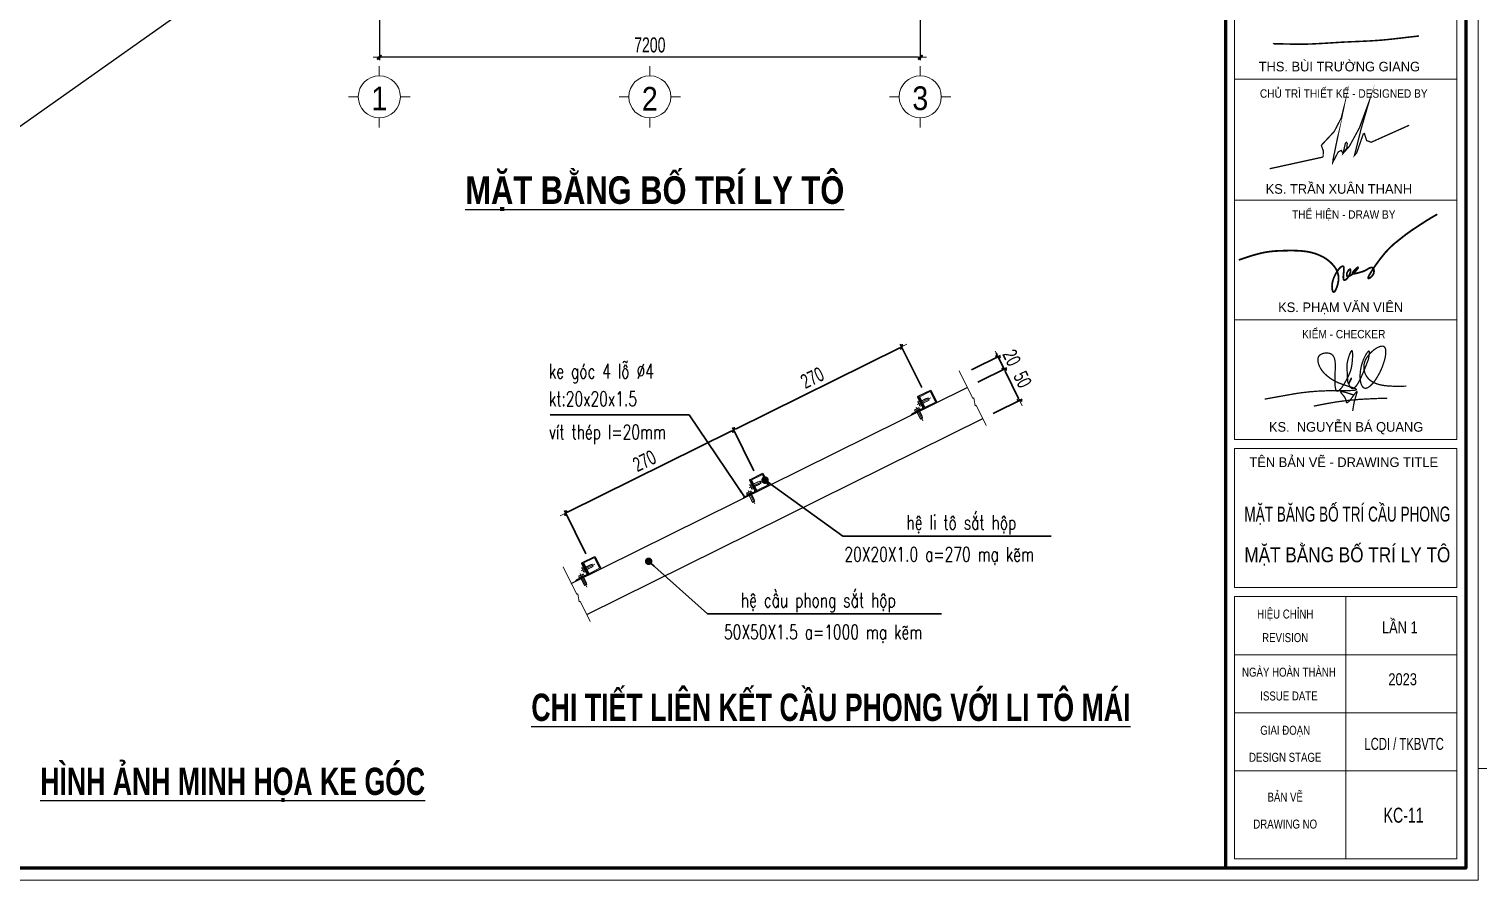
# Model space of a CAD drawing. Header units: millimetres. Extents: x -211129 to 461116, y -574633 to 115.
# Drawn here: x 219230 to 238516, y -555451 to -544122 of the extents above; entities that cross this region are included whole.
import ezdxf
from ezdxf.enums import TextEntityAlignment as Align

# ---------------------------------------------------------------- set-up
doc = ezdxf.new("R2010")
doc.units = ezdxf.units.MM
doc.header["$MEASUREMENT"] = 0
doc.header["$PDMODE"] = 32
doc.linetypes.add('HIDDEN', pattern=[0.375, 0.25, -0.125])
doc.layers.get('Defpoints').update_dxf_attribs({"color": 1})
for name, color, linetype, lineweight in [('Dim', 252, 'Continuous', 13), ('ISO', 153, 'Continuous', 13), ('Khungten_LCDI', 7, 'Continuous', 5), ('LC Dim', 8, 'Continuous', 18), ('LC Hatch', 252, 'Continuous', 9), ('LC ISO', 153, 'Continuous', 13), ('LC MANH DUT', 35, 'HIDDEN', 5), ('LC Net dam 1', 30, 'Continuous', 30), ('LC Net manh', 133, 'Continuous', 5), ('LC Net thay', 63, 'Continuous', 25), ('LC Text1', 3, 'Continuous', 20), ('LC Text2', 7, 'Continuous', 25)]:
    doc.layers.add(name, color=color, linetype=linetype, lineweight=lineweight)
doc.layers.add('KCS_Plotter', color=11, linetype='Continuous', plot=False)
doc.styles.add('HOATBIF', font='hoatbif.shx', dxfattribs={"width": 0.7})
doc.styles.add('Khungten', font='VHAVAN.TTF', dxfattribs={"width": 0.9, "height": 5000})
doc.styles.add('LC 1', font='VHAVANB.TTF')
doc.styles.add('LC 3', font='vnsimli.shx', dxfattribs={"width": 0.75})
doc.styles.add('LC3', font='VHARIALB.TTF', dxfattribs={"width": 0.8})
doc.styles.add('romans.shx', font='romans.shx', dxfattribs={"width": 0.7, "bigfont": 'vns.shx'})
doc.styles.add('Title', font='VHBLACK.TTF', dxfattribs={"width": 0.8})
doc.styles.add('VNAVANTH', font='VHAVANB.TTF', dxfattribs={"width": 0.6})
doc.dimstyles.new('1-100', dxfattribs={"dimscale": 100, "dimtxt": 2.5, "dimasz": 0.35, "dimexe": 0.5, "dimexo": 0, "dimgap": 0.8, "dimtad": 1, "dimdec": 0, "dimzin": 0, "dimdsep": 46, "dimtxsty": 'HOATBIF', "dimblk1": 'DOT', "dimblk2": 'DOT', "dimsah": 1, "dimcen": -1, "dimdle": 1, "dimclrd": 256, "dimclre": 256, "dimclrt": 4, "dimadec": 3, "dimazin": 2, "dimtfac": 0.333333, "dimtdec": 0, "dimtix": 1, "dimtmove": 2, "dimatfit": 3, "dimldrblk": 'DOT', "dimfxl": 1, "dimtvp": 0.833333, "dimtolj": 1, "dimtzin": 0, "dimarcsym": 0})
doc.dimstyles.new('Copy of 1-100 mat bang', dxfattribs={"dimscale": 130, "dimtxt": 2.5, "dimasz": 0.35, "dimexe": 0.5, "dimexo": 0, "dimgap": 0.8, "dimtad": 1, "dimdec": 0, "dimzin": 0, "dimdsep": 46, "dimtxsty": 'HOATBIF', "dimblk1": 'DOT', "dimblk2": 'DOT', "dimsah": 1, "dimcen": -1, "dimdle": 1, "dimclrd": 256, "dimclre": 256, "dimclrt": 4, "dimadec": 3, "dimazin": 2, "dimtfac": 0.333333, "dimtdec": 0, "dimtix": 1, "dimtmove": 2, "dimatfit": 3, "dimldrblk": 'DOT', "dimfxl": 1, "dimtvp": 0.833333, "dimtolj": 1, "dimtzin": 0, "dimarcsym": 0})
doc.dimstyles.new('D100X10', dxfattribs={"dimscale": 100, "dimtxt": 2.5, "dimasz": 1.2, "dimexe": 1, "dimexo": 0, "dimgap": 0.5, "dimtad": 1, "dimdec": 0, "dimlfac": 0.1, "dimzin": 0, "dimdsep": 46, "dimtxsty": 'romans.shx', "dimblk": 'ARCHTICK', "dimcen": 0.09, "dimdle": 1, "dimclrd": 8, "dimclre": 8, "dimclrt": 3, "dimadec": 0, "dimazin": 0, "dimtfac": 1, "dimtdec": 0, "dimtmove": 0, "dimatfit": 3, "dimfxl": 1, "dimtolj": 1, "dimtzin": 0, "dimarcsym": 0})
doc.dimstyles.new('DIM CHUAN', dxfattribs={"dimscale": 60, "dimtxt": 2.5, "dimasz": 0.35, "dimexe": 0.5, "dimexo": 0, "dimgap": 0.8, "dimtad": 1, "dimdec": 0, "dimzin": 0, "dimdsep": 46, "dimtxsty": 'HOATBIF', "dimblk1": 'DOT', "dimblk2": 'DOT', "dimsah": 1, "dimcen": -1, "dimdle": 1, "dimclrd": 256, "dimclre": 256, "dimclrt": 4, "dimadec": 3, "dimazin": 2, "dimtfac": 0.333333, "dimtdec": 0, "dimtix": 1, "dimtmove": 2, "dimatfit": 3, "dimldrblk": 'DOT', "dimfxl": 1, "dimtvp": 0.833333, "dimtolj": 1, "dimtzin": 0, "dimarcsym": 0})

# ---------------------------------------------------------------- blocks, each defined once
blk = doc.blocks.new('NGUYEN BA QUANG')
at = {"layer": 'LC ISO', "const_width": 54}
for points in [[(-3416, -557, -0.001023), (-2231, -345, -0.008385), (-1869, -289, -0.026114), (-905, -212, -0.007166), (-491, -205, 0.001773), (-49, -203, 0.009736), (200, -197, 0.025773), (331, -186, 0.054465), (383, -173, 0.09183), (397, -166, 0.386262), (399, -152, 0.129793), (379, -135, 0.036801), (321, -108, 0.016128), (184, -59, -0.006736), (-183, 62, -0.023924), (-416, 154, -0.046785), (-684, 310, -0.041509), (-918, 503, -0.092678), (-1136, 813, -0.077778), (-1199, 1035, -0.070106), (-1196, 1141, -0.201572), (-1106, 1286, -0.091887), (-982, 1343, -0.118851), (-732, 1351, -0.227561), (-543, 1208, -0.055716), (-508, 1121, -0.035741), (-487, 1019, -0.022757), (-478, 904, -0.018678), (-477, 714, 0.005361), (-493, 294, 0.022501), (-487, 25, 0.024956), (-474, -85, 0.051878), (-451, -169, 0.084004), (-427, -209, 0.302699), (-372, -224, 0.091028), (-331, -204, 0.045769), (-285, -164, 0.031407), (-218, -87, 0.026473), (-114, 66, 0.038878), (124, 530, 0.063388), (207, 831, 0.030377), (243, 1236, 0.019395), (241, 1350, 0.050857), (231, 1429, 0.089259), (221, 1451, 0.446193), (202, 1454, 0.08967), (185, 1438, 0.048315), (156, 1388, 0.024568), (114, 1288, 0.037087), (24, 971, 0.06811), (7, 722, 0.007404), (19, 571, -0.009821), (27, 442, 0.013775), (38, 214, 0.023991), (46, 154, 0.068642), (58, 113, 0.168495), (71, 99, 0.190472), (82, 99, 0.135753), (102, 116, 0.042547), (133, 165, 0.037247), (185, 280, 0.083462), (192, 310, 0.752396), (189, 311, 0.077103), (170, 286, 0.067778), (106, 135, 0.079642), (97, 52, 0.07615), (107, 12, 0.090818), (168, -77, 0.162992), (233, -111, 0.134535), (287, -101, 0.046135), (315, -85, 0.0589), (372, -33, 0.033446), (431, 44, 0.020493), (492, 142, 0.018931), (584, 325, 0.012315), (712, 617, 0.006262), (906, 1114)], [(906, 1114, 0.006821), (929, 1272, 0.011774), (937, 1340, 0.026266), (938, 1394, 0.052103), (935, 1423, 0.076783), (930, 1436, 0.163971), (923, 1442, 0.170042), (914, 1442, 0.080479), (902, 1436, 0.05585), (881, 1417, 0.031056), (847, 1375, 0.025203), (791, 1286, 0.116129), (556, 476, 0.061974), (575, 166, 0.045365), (610, 47, 0.070676), (660, -41, 0.091415), (710, -86, 0.146905), (783, -104, 0.068448), (833, -95, 0.049636), (885, -72, 0.053986), (978, -6, 0.029209), (1056, 69, 0.021304), (1134, 162, 0.025491), (1250, 329, 0.068873), (1561, 1027, 0.01773), (1596, 1171, 0.037697), (1624, 1368, 0.029037), (1623, 1453, 0.04288), (1613, 1525, 0.066726), (1590, 1583, 0.100495), (1556, 1623, 0.111871), (1508, 1644, 0.054631), (1469, 1647, 0.041179), (1426, 1643, 0.04561), (1355, 1623, 0.04967), (1225, 1558, 0.109429), (829, 1164, 0.05047), (753, 1012, 0.368126), (1079, 156, 0.040655), (1223, 90, 0.031441), (1383, 42, 0.023503), (1557, 9, 0.017084), (1742, -10, 0.011936), (1936, -19, 0.009133), (2206, -21, 0.002915), (2480, -16)], [(-1368, -847, -0.004051), (-800, -737, -0.026384), (342, -582, -0.006339), (726, -556, -0.004215), (1111, -537, -0.002629), (1689, -517)], [(274, -380, 0.002584), (99, -322, 0.004829), (-9, -289, 0.009549), (-104, -262, 0.02019), (-180, -245, 0.020391), (-210, -242, 0.037792), (-233, -241, 0.083891), (-249, -244, 0.129866), (-256, -250, 0.170647), (-258, -257, 0.074142), (-257, -264, 0.04333), (-253, -271, 0.038982), (-240, -290, 0.018381), (-209, -327, -0.006145), (-155, -388, -0.017161), (-112, -442, -0.029179), (-72, -502, -0.056277), (-39, -577, -0.025416), (-31, -610, -0.003247), (-24, -652, 0.033316), (-18, -677, 0.055631), (-12, -689, 0.087521), (-5, -698, 0.15828), (8, -703, 0.07777), (18, -702, 0.051495), (30, -698, 0.04838), (50, -685, 0.02792), (72, -667, 0.021215), (104, -635, 0.012757), (138, -596, 0.011354), (192, -528, 0.005945), (265, -430, -0.007904), (360, -301, -0.011483), (384, -270, -0.027823), (404, -249, -0.066961), (415, -240, -0.123545), (420, -238, -0.248584), (424, -240, -0.12084), (426, -246, -0.064597), (426, -260, -0.027008), (421, -289, -0.011306), (411, -326, -0.007085), (384, -419, 0.007773), (340, -569, 0.03162), (266, -923, 0.004795), (248, -1055)]]:
    blk.add_lwpolyline(points, format="xyb", dxfattribs=at)
blk = doc.blocks.new('Mr. Giang')
at = {"layer": 'LC ISO', "const_width": 50}
blk.add_lwpolyline([(138, -164), (149, -174), (155, -177), (164, -181), (175, -184), (186, -185), (197, -185), (206, -185), (221, -185), (232, -185), (244, -185), (255, -185), (267, -185), (278, -185), (290, -185), (301, -185), (313, -185), (324, -185), (335, -185), (346, -186), (358, -186), (369, -186), (380, -186), (391, -186), (402, -186), (413, -187), (424, -187), (435, -187), (446, -187), (457, -187), (468, -187), (479, -188), (490, -188), (501, -188), (512, -188), (523, -189), (534, -189), (544, -189), (555, -189), (566, -190), (577, -190), (588, -190), (598, -190), (609, -191), (620, -191), (630, -191), (641, -191), (652, -192), (662, -192), (673, -192), (684, -192), (694, -193), (705, -193), (715, -193), (726, -193), (736, -194), (747, -194), (758, -194), (768, -194), (779, -194), (789, -195), (800, -195), (810, -195), (821, -195), (831, -195), (842, -196), (852, -196), (863, -196), (874, -196), (884, -196), (895, -196), (905, -196), (916, -197), (926, -197), (937, -197), (947, -197), (958, -197), (968, -197), (979, -197), (990, -197), (998, -197), (1011, -197), (1021, -197), (1032, -197), (1043, -197), (1053, -197), (1064, -197), (1075, -197), (1085, -197), (1096, -197), (1107, -196), (1117, -196), (1128, -196), (1139, -196), (1149, -196), (1160, -196), (1171, -195), (1182, -195), (1192, -195), (1203, -195), (1214, -195), (1224, -194), (1235, -194), (1246, -194), (1257, -194), (1268, -193), (1278, -193), (1289, -193), (1300, -192), (1311, -192), (1322, -192), (1332, -191), (1343, -191), (1354, -191), (1365, -190), (1376, -190), (1386, -189), (1397, -189), (1408, -189), (1419, -188), (1430, -188), (1441, -187), (1452, -187), (1462, -186), (1473, -186), (1484, -185), (1495, -185), (1506, -184), (1517, -184), (1528, -183), (1539, -183), (1549, -182), (1560, -182), (1571, -181), (1582, -181), (1593, -180), (1604, -180), (1615, -179), (1626, -179), (1637, -178), (1648, -177), (1658, -177), (1669, -176), (1680, -176), (1691, -175), (1702, -174), (1713, -174), (1724, -173), (1735, -173), (1746, -172), (1757, -171), (1768, -171), (1778, -170), (1789, -169), (1800, -169), (1811, -168), (1822, -168), (1833, -167), (1844, -166), (1855, -166), (1866, -165), (1877, -164), (1888, -164), (1898, -163), (1909, -162), (1920, -162), (1931, -161), (1942, -160), (1953, -160), (1964, -159), (1975, -158), (1986, -158), (1996, -157), (2007, -156), (2018, -155), (2029, -155), (2040, -154), (2051, -153), (2062, -153), (2069, -152), (2083, -151), (2094, -151), (2105, -150), (2116, -149), (2127, -149), (2138, -148), (2149, -147), (2159, -147), (2170, -146), (2181, -145), (2192, -145), (2203, -144), (2214, -143), (2224, -143), (2235, -142), (2246, -141), (2257, -141), (2268, -140), (2278, -139), (2289, -139), (2300, -138), (2311, -137), (2322, -137), (2333, -136), (2343, -135), (2354, -135), (2365, -134), (2376, -134), (2387, -133), (2397, -132), (2408, -132), (2419, -131), (2430, -130), (2441, -130), (2451, -129), (2462, -129), (2473, -128), (2487, -127), (2495, -127), (2505, -126), (2516, -126), (2527, -125), (2538, -125), (2549, -124), (2560, -124), (2570, -123), (2581, -123), (2592, -122), (2603, -122), (2614, -121), (2624, -121), (2635, -120), (2646, -120), (2657, -119), (2668, -119), (2679, -118), (2689, -118), (2700, -117), (2711, -117), (2722, -116), (2733, -116), (2744, -115), (2754, -115), (2765, -114), (2776, -114), (2787, -113), (2798, -113), (2809, -112), (2819, -112), (2830, -111), (2841, -111), (2852, -111), (2863, -110), (2874, -110), (2884, -109), (2895, -109), (2906, -108), (2917, -108), (2928, -107), (2939, -107), (2949, -106), (2960, -106), (2971, -106), (2982, -105), (2993, -105), (3004, -104), (3014, -104), (3025, -103), (3036, -103), (3047, -102), (3058, -102), (3069, -101), (3079, -101), (3090, -100), (3101, -100), (3112, -99), (3123, -99), (3134, -98), (3144, -98), (3155, -97), (3166, -97), (3177, -96), (3188, -96), (3199, -95), (3209, -95), (3220, -94), (3231, -94), (3242, -93), (3253, -93), (3264, -92), (3274, -92), (3285, -91), (3296, -91), (3307, -90), (3318, -89), (3329, -89), (3339, -88), (3350, -88), (3361, -87), (3372, -86), (3383, -86), (3394, -85), (3404, -85), (3415, -84), (3426, -83), (3437, -83), (3448, -82), (3458, -81), (3469, -81), (3480, -80), (3491, -79), (3502, -79), (3513, -78), (3523, -77), (3534, -76), (3545, -76), (3556, -75), (3567, -74), (3577, -73), (3588, -73), (3599, -72), (3610, -71), (3621, -70), (3632, -69), (3642, -69), (3651, -68), (3664, -67), (3675, -66), (3686, -65), (3696, -64), (3707, -63), (3718, -62), (3729, -62), (3740, -61), (3750, -60), (3761, -59), (3772, -58), (3783, -57), (3794, -56), (3804, -55), (3815, -54), (3826, -53), (3837, -52), (3848, -51), (3858, -50), (3869, -49), (3880, -48), (3891, -47), (3902, -46), (3912, -45), (3923, -44), (3934, -43), (3945, -41), (3955, -40), (3966, -39), (3977, -38), (3988, -37), (3999, -36), (4009, -35), (4020, -34), (4031, -33), (4042, -31), (4053, -30), (4063, -29), (4074, -28), (4085, -27), (4096, -26), (4106, -24), (4117, -23), (4128, -22), (4139, -21), (4150, -20), (4160, -19), (4171, -17), (4182, -16), (4193, -15), (4203, -14), (4214, -12), (4225, -11), (4236, -10), (4247, -9), (4257, -8), (4268, -6), (4279, -5), (4290, -4), (4300, -3), (4311, -1), (4322, 0), (4333, 1), (4343, 2), (4354, 4), (4365, 5), (4376, 6), (4387, 7), (4397, 9), (4408, 10), (4419, 11), (4430, 12), (4440, 14), (4451, 15), (4462, 16), (4473, 17), (4483, 19), (4494, 20), (4505, 21), (4516, 22), (4527, 24), (4537, 25), (4548, 26), (4559, 27), (4570, 29), (4580, 30), (4591, 31), (4602, 32), (4613, 34), (4623, 35), (4634, 36), (4645, 37), (4656, 39), (4667, 40), (4677, 41), (4688, 42), (4699, 44), (4710, 45), (4720, 46), (4731, 47), (4742, 49), (4753, 50), (4764, 51), (4774, 52), (4785, 53), (4796, 55), (4807, 56), (4817, 57), (4828, 58), (4839, 60), (4850, 61), (4860, 62), (4871, 63), (4882, 65), (4893, 66), (4904, 67), (4914, 68), (4925, 69), (4936, 71), (4947, 72), (4957, 73), (4968, 74), (4979, 76), (4990, 77)], dxfattribs=at)
blk = doc.blocks.new('lcdi fix')
at = {"layer": 'Defpoints', "lineweight": 0}
blk.add_lwpolyline([(-1200, -14850), (-1200, 14850), (40800, 14850), (40800, -14850)], close=True, dxfattribs=at)
at = {"layer": 'Khungten_LCDI', "color": 5, "lineweight": 60}
blk.add_line((36600, 14650), (36600, -14650), dxfattribs=at)
at = {"layer": 'Khungten_LCDI', "color": 5, "lineweight": 25}
blk.add_line((40600, -14650), (40600, 14650), dxfattribs=at)
at = {"layer": 'Khungten_LCDI', "color": 9, "lineweight": 15}
for p, q in [((38600, -10133), (38600, -14500)), ((40450, -11100), (36750, -11100)), ((40450, -12067), (36750, -12067)), ((40450, -13033), (36750, -13033))]:
    blk.add_line(p, q, dxfattribs=at)
at = {"layer": 'Khungten_LCDI', "color": 5, "lineweight": 60}
blk.add_lwpolyline([(0, -14650), (0, 14650), (40600, 14650), (40600, -14650)], close=True, dxfattribs=at)
at = {"layer": 'Khungten_LCDI', "color": 9, "lineweight": 15}
for points in [[(36750, -1522), (40450, -1522), (40450, 446), (36750, 446)], [(36750, -1522), (40450, -1522), (40450, -3535), (36750, -3535)], [(36750, -5526), (40450, -5526), (40450, -3535), (36750, -3535)], [(36750, -7517), (40450, -7517), (40450, -5526), (36750, -5526)], [(36750, -9983), (40450, -9983), (40450, -7667), (36750, -7667)], [(36750, -14500), (40450, -14500), (40450, -10133), (36750, -10133)]]:
    blk.add_lwpolyline(points, close=True, dxfattribs=at)
at = {"layer": 'LC ISO', "const_width": 21.6}
for points in [[(38223, -2819), (38225, -2715), (38194, -2623), (38407, -2395), (38524, -2170), (38559, -2033), (38386, -2871), (38384, -2907), (38424, -2831), (38475, -2733), (38525, -2708), (38553, -2761), (38616, -2673), (38625, -2590), (38611, -2575), (38594, -2590), (38553, -2761), (38659, -2641), (38828, -2331), (38987, -1897), (38850, -2368), (38749, -2773), (38744, -2793), (38781, -2750), (38891, -2436), (38910, -2429), (38947, -2545), (39023, -2573), (39655, -2290)], [(37333, -3014), (38223, -2819)]]:
    blk.add_lwpolyline(points, dxfattribs=at)
at = {"layer": 'LC ISO', "const_width": 29.4}
blk.add_lwpolyline([(36820, -4532, -0.005589), (36989, -4475, -0.022453), (37203, -4416, -0.038343), (37420, -4384, -0.012299), (37598, -4377, -0.014061), (37778, -4377, -0.032435), (37955, -4393, -0.065887), (38169, -4456, -0.127402), (38414, -4647, -0.217203), (38474, -4901, -0.056046), (38441, -5010, -0.054981), (38419, -5051, -0.074917), (38408, -5062, -0.192631), (38398, -5066, -0.190426), (38389, -5060, -0.079856), (38381, -5046, -0.067464), (38372, -5000, -0.089823), (38386, -4872, -0.10427), (38491, -4676, -0.05658), (38522, -4647, -0.102761), (38543, -4637, -0.411767), (38565, -4649, -0.072182), (38568, -4664, -0.042063), (38568, -4712, 0.006515), (38560, -4797, 0.050846), (38561, -4843, 0.084642), (38565, -4859, 0.316888), (38580, -4867, 0.10557), (38595, -4862, 0.079173), (38621, -4840, 0.148897), (38679, -4718, 0.074472), (38679, -4697, 0.295229), (38672, -4687, 0.15701), (38666, -4688, 0.097298), (38650, -4700, 0.165018), (38616, -4769, 0.085117), (38617, -4789, 0.384735), (38637, -4804, 0.083003), (38655, -4801, 0.044183), (38675, -4792, 0.048448), (38722, -4759, 0.055197), (38788, -4688, 0.06223), (38806, -4659, 0.356145), (38806, -4653, 0.296448), (38800, -4654, 0.057996), (38762, -4684, 0.048541), (38723, -4728, 0.086608), (38714, -4746, 0.314867), (38717, -4757, 0.149234), (38731, -4761, 0.047589), (38753, -4759, 0.030742), (38810, -4746, 0.010919), (38888, -4722, 0.058476), (38947, -4694, -0.021304), (38991, -4669, -0.046344), (39013, -4660, -0.096698), (39032, -4658, -0.153723), (39049, -4665, -0.103714), (39061, -4682, -0.235546), (39057, -4769, -0.124446), (39000, -4831, -0.115248), (38981, -4839, -0.439421), (38974, -4834, -0.101123), (38974, -4824, -0.053735), (38987, -4792, -0.025453), (39029, -4720, -0.033469), (39248, -4420, -0.059013), (39491, -4194, -0.0344), (39818, -3959, -0.023249), (40123, -3771)], format="xyb", dxfattribs=at)
at = {"layer": 'ISO', "xscale": 0.5, "yscale": 0.5, "zscale": 0.5}
blk.add_blockref('Mr. Giang', (37324, -843), dxfattribs=at)
at = {"layer": 'LC Net dam 1', "xscale": 0.4, "yscale": 0.4, "zscale": 0.4}
blk.add_blockref('NGUYEN BA QUANG', (38616, -6625), dxfattribs=at)
at = {"color": 7}
for s, style, p in [('ths. bïi tr\xadêng giang', 'VNAVANTH', (38493, -1394)), ('ks. TRÇN XU¢N THANH ', 'VNAVANTH', (38515, -3430)), ('ks. PH¹M V¡N VI£N', 'VNAVANTH', (38515, -5399)), ('ks.  NGUYÔN B¸ QUANG', 'VNAVANTH', (38605, -7390)), ('tªn b¶n vÏ - drawing title', 'Khungten', (38566, -7977))]:
    blk.add_text(s, height=160, dxfattribs=dict(at, style=style)).set_placement(p, align=Align.CENTER)
for s, height, style, width, p in [('chñ tr× thiÕt kÕ - designed by', 140, 'Khungten', 0.9, (38566, -1832)), ('thÓ hiÖn - draw by', 140, 'Khungten', 0.9, (38566, -3845)), ('kiÓm - checker', 140, 'Khungten', 0.9, (38566, -5836)), ('hiÖu chØnh', 150, 'Khungten', 0.8, (37592, -10499)), ('revision', 150, 'Khungten', 0.8, (37592, -10891)), ('ngµy hoµn thµnh', 150, 'Khungten', 0.8, (37654, -11466)), ('issue date', 150, 'Khungten', 0.8, (37654, -11862)), ('giai ®o¹n', 150, 'Khungten', 0.8, (37592, -12433)), ('lcdi / TKBVTC', 200, 'Title', 0.7, (39571, -12684)), ('design stage', 150, 'Khungten', 0.8, (37592, -12883)), ('b¶n vÏ', 150, 'Khungten', 0.8, (37592, -13544)), ('drawing nO', 150, 'Khungten', 0.8, (37592, -13994))]:
    blk.add_text(s, height=height, dxfattribs=dict(at, style=style, width=width)).set_placement(p, align=Align.CENTER)
at = {"color": 7, "style": 'Khungten', "width": 0.8}
for tag, p in [('REVISION', (39499, -10746)), ('NGAYHT', (39546, -11609))]:
    blk.add_attdef(tag, text='', height=200, dxfattribs=at).set_placement(p, align=Align.CENTER)
at = {"layer": 'LC Text1', "color": 3, "style": 'LC 1', "width": 1.834006}
for tag, p, p2 in [('TENBANVE1', (36913, -8886), (40339, -8886)), ('TENBANVE2', (36913, -9562), (40339, -9562))]:
    blk.add_attdef(tag, text='', height=250, dxfattribs=at).set_placement(p, p2, align=Align.FIT)
at = {"layer": 'LC Text1', "style": 'Title', "width": 0.7}
blk.add_attdef('SOBANVE', text='', height=250, dxfattribs=at).set_placement((39562, -13896), align=Align.CENTER)
blk = doc.blocks.new('TIEUDE1')
at = {"layer": 'LC Text2', "color": 7, "style": 'LC 1'}
blk.add_attdef('TIªU§Ò', text='', height=5, dxfattribs=at).set_placement((0, 0), align=Align.BOTTOM_CENTER)
blk.add_attdef('TL', text='', height=3, dxfattribs=at).set_placement((0, -2), align=Align.TOP_CENTER)
blk = doc.blocks.new('DOT')
at = {"layer": 'LC Dim'}
blk.add_line((-3, 0), (3, 0), dxfattribs=at)
at = {"layer": 'LC Dim', "color": 4}
blk.add_line((-1, -1), (1, 1), dxfattribs=at)
blk.add_lwpolyline([(0.5, 1), (-1, -0.5), (-0.5, -1), (1, 0.5)], close=True, dxfattribs=at)
blk = doc.blocks.new('*D966')
at = {"layer": 'Defpoints', "color": 0, "ltscale": 2, "transparency": 16777216}
for p in [(223893, -542885), (231093, -542885), (223893, -544499)]:
    blk.add_point(p, dxfattribs=at)
at = {"layer": 'LC Dim', "lineweight": -2, "ltscale": 2, "transparency": 16777216}
for p, q in [((223893, -542885), (223893, -544539)), ((231093, -542885), (231093, -544539)), ((231065, -544499), (223921, -544499))]:
    blk.add_line(p, q, dxfattribs=at)
at = {"layer": 'LC Dim', "lineweight": -2, "ltscale": 2, "transparency": 16777216, "xscale": 28, "yscale": 28, "zscale": 28, "rotation": 180}
blk.add_blockref('DOT', (223893, -544499), dxfattribs=at)
at = {"layer": 'LC Dim', "lineweight": -2, "ltscale": 2, "transparency": 16777216, "xscale": 28, "yscale": 28, "zscale": 28}
blk.add_blockref('DOT', (231093, -544499), dxfattribs=at)
at = {"layer": 'LC Dim', "color": 4, "ltscale": 2, "transparency": 16777216, "insert": (227493, -544335), "char_height": 200, "attachment_point": 5, "style": 'HOATBIF'}
blk.add_mtext('\\A1;7200', dxfattribs=at)
blk = doc.blocks.new('_Dot')
at = {"color": 0, "linetype": 'ByBlock', "lineweight": -2}
blk.add_line((-0.5, 0), (-1, 0), dxfattribs=at)
at = {"color": 0, "linetype": 'ByBlock', "const_width": 0.5}
blk.add_lwpolyline([(-0.25, 0, 1), (0.25, 0, 1)], format="xyb", close=True, dxfattribs=at)
blk = doc.blocks.new('TTRUC')
at = {"layer": 'LC ISO'}
for p, q in [((0, 6.95), (0, 10.13)), ((-6.95, 0), (-10.13, 0)), ((6.95, 0), (10.13, 0)), ((0, -6.95), (0, -10.13))]:
    blk.add_line(p, q, dxfattribs=at)
at = {"layer": 'LC Net manh'}
blk.add_circle((0, 0), 6.95, dxfattribs=at)
blk = doc.blocks.new('*D676')
at = {"layer": 'Defpoints', "color": 0, "transparency": 16777216}
for p in [(278554, -467017), (278903, -467720), (276001, -469158)]:
    blk.add_point(p, dxfattribs=at)
at = {"layer": 'Dim', "lineweight": -2, "transparency": 16777216}
for p, q in [((275683, -468438), (278523, -467032)), ((278903, -467720), (278532, -466972)), ((276001, -469158), (275630, -468409))]:
    blk.add_line(p, q, dxfattribs=at)
at = {"layer": 'Dim', "lineweight": -2, "transparency": 16777216, "xscale": 35, "yscale": 35, "zscale": 35}
for p, rotation in [((278554, -467017), 26.34496604125285), ((275652, -468454), 206.3449660412528)]:
    blk.add_blockref('DOT', p, dxfattribs=dict(at, rotation=rotation))
at = {"layer": 'Dim', "color": 4, "transparency": 16777216, "insert": (277012, -467552), "char_height": 250, "attachment_point": 5, "rotation": 26.345, "style": 'HOATBIF'}
blk.add_mtext('\\A1;270', dxfattribs=at)
blk = doc.blocks.new('*D677')
at = {"layer": 'Defpoints', "color": 0, "transparency": 16777216}
for p in [(279765, -467414), (279872, -467629), (280329, -467403)]:
    blk.add_point(p, dxfattribs=at)
at = {"layer": 'Dim', "lineweight": -2, "transparency": 16777216}
for p, q in [((280207, -467157), (280191, -467125)), ((279765, -467414), (280267, -467166)), ((279872, -467629), (280373, -467381)), ((280222, -467188), (280329, -467403)), ((280344, -467435), (280360, -467466))]:
    blk.add_line(p, q, dxfattribs=at)
at = {"layer": 'Dim', "lineweight": -2, "transparency": 16777216, "xscale": 35, "yscale": 35, "zscale": 35}
for p, rotation in [((280222, -467188), 296.3449660375244), ((280329, -467403), 116.3449660375244)]:
    blk.add_blockref('DOT', p, dxfattribs=dict(at, rotation=rotation))
at = {"layer": 'Dim', "color": 4, "transparency": 16777216, "insert": (280459, -467205), "char_height": 250, "attachment_point": 5, "rotation": 296.345, "style": 'HOATBIF'}
blk.add_mtext('\\A1;20', dxfattribs=at)
blk = doc.blocks.new('*D678')
at = {"layer": 'Defpoints', "color": 0, "ltscale": 2, "transparency": 16777216}
for p in [(279872, -467629), (280595, -467941), (280138, -468167)]:
    blk.add_point(p, dxfattribs=at)
at = {"layer": 'Dim', "lineweight": -2, "ltscale": 2, "transparency": 16777216}
for p, q in [((279872, -467629), (280373, -467381)), ((280344, -467435), (280579, -467909)), ((280138, -468167), (280640, -467919))]:
    blk.add_line(p, q, dxfattribs=at)
at = {"layer": 'Dim', "lineweight": -2, "ltscale": 2, "transparency": 16777216, "xscale": 35, "yscale": 35, "zscale": 35}
for p, rotation in [((280329, -467403), 116.3449660367788), ((280595, -467941), 296.3449660367788)]:
    blk.add_blockref('DOT', p, dxfattribs=dict(at, rotation=rotation))
at = {"layer": 'Dim', "color": 4, "ltscale": 2, "transparency": 16777216, "insert": (280646, -467581), "char_height": 250, "attachment_point": 5, "rotation": 296.345, "style": 'HOATBIF'}
blk.add_mtext('\\A1;50', dxfattribs=at)
blk = doc.blocks.new('*D679')
at = {"layer": 'Defpoints', "color": 0, "transparency": 16777216}
for p in [(275652, -468454), (276001, -469158), (273098, -470595)]:
    blk.add_point(p, dxfattribs=at)
at = {"layer": 'Dim', "lineweight": -2, "transparency": 16777216}
for p, q in [((272781, -469876), (275621, -468470)), ((276001, -469158), (275630, -468409)), ((273098, -470595), (272728, -469846))]:
    blk.add_line(p, q, dxfattribs=at)
at = {"layer": 'Dim', "lineweight": -2, "transparency": 16777216, "xscale": 35, "yscale": 35, "zscale": 35}
for p, rotation in [((275652, -468454), 26.34496604125285), ((272750, -469891), 206.3449660412528)]:
    blk.add_blockref('DOT', p, dxfattribs=dict(at, rotation=rotation))
at = {"layer": 'Dim', "color": 4, "transparency": 16777216, "insert": (274110, -468989), "char_height": 250, "attachment_point": 5, "rotation": 26.345, "style": 'HOATBIF'}
blk.add_mtext('\\A1;270', dxfattribs=at)
blk = doc.blocks.new('_ArchTick')
at = {"color": 0, "linetype": 'ByBlock', "const_width": 0.15}
blk.add_lwpolyline([(-0.5, -0.5), (0.5, 0.5)], dxfattribs=at)
blk = doc.blocks.new('VIT M5')
at = {"layer": 'LC Hatch'}
for p, q in [((-2.8, 0.6), (-3.3, 0.6)), ((-3.3, 0.6), (-3.3, 0)), ((-3.3, 0), (-1.6, 0)), ((-2.8, 0.6), (-2.8, 2.2)), ((2.8, 0.6), (-2.8, 0.6)), ((2.1, 2.4), (-2.1, 2.4)), ((-1.6, 0), (1.6, 0)), ((-1.6, 0), (-1.6, -7)), ((-1.4, 0.6), (-1.4, 2.2)), ((-1.2, 0), (-1.2, -9.1)), ((0, 4.3), (0, -12)), ((1.4, 0.6), (1.4, 2.2)), ((1.6, 0), (1.6, -7)), ((1.6, 0), (3.3, 0)), ((2.8, 0.6), (2.8, 2.2)), ((2.8, 0.6), (3.3, 0.6)), ((3.3, 0.6), (3.3, 0)), ((-1.6, -7), (-1.1, -9.5)), ((-1.2, -9.1), (1.2, -9.1)), ((-1.1, -9.5), (1.1, -9.5)), ((1.6, -7), (1.1, -9.5)), ((1.2, 0), (1.2, -9.1))]:
    blk.add_line(p, q, dxfattribs=at)
at = {"layer": 'LC Hatch', "extrusion": (0, 0, -1)}
for centre, radius, start, end in [((2.1, 1.3), 1.12, 52.1211, 90), ((2.1, 1.3), 1.12, 90, 127.8789), ((0, -1.7), 4.14, 70.5288, 109.4712), ((-2.1, 1.3), 1.12, 52.1211, 90), ((-2.1, 1.3), 1.12, 90, 127.8789)]:
    blk.add_arc(centre, radius, start, end, dxfattribs=at)
blk = doc.blocks.new('vzx')
at = {"layer": 'LC MANH DUT', "ltscale": 800}
for points in [[(6970.4, 5514.3), (6787.6, 5423.8), (6697.1, 5606.6), (6879.9, 5697.1)], [(4067, 4076.5), (3884.1, 3986), (3793.6, 4168.8), (3976.4, 4259.3)], [(1164.7, 2639.3), (981.9, 2548.8), (891.4, 2731.6), (1074.2, 2822.1)]]:
    blk.add_lwpolyline(points, close=True, dxfattribs=at)
at = {"layer": 'LC Net manh', "ltscale": 2}
for points in [[(7379.3, 6051), (7613.9, 5577.3), (7632.5, 5586.4), (7653.4, 5449), (7672.7, 5458.5), (7846.8, 5107)], [(535.8, 2662), (770.4, 2188.3), (789, 2197.5), (809.9, 2060), (829.2, 2069.6), (1003.3, 1718)]]:
    blk.add_lwpolyline(points, dxfattribs=at)
at = {"layer": 'LC Net thay'}
for p, q in [((674.3, 2376.3), (7520.2, 5766.5)), ((940.6, 1838.7), (7786.5, 5228.8))]:
    blk.add_line(p, q, dxfattribs=at)
at = {"layer": 'LC Net thay', "ltscale": 2}
for points in [[(6673, 5614.7), (6779.5, 5399.7), (6564.4, 5293.2), (6563.2, 5295.7, -0.4142136), (6569.8, 5314.5), (6744.3, 5401.5, 0.4142136), (6750.9, 5420.3), (6663.8, 5594.8, -0.4142136), (6670.4, 5613.5)], [(3769.5, 4176.9), (3876, 3961.8), (3660.9, 3855.3), (3659.7, 3857.9, -0.4142136), (3666.3, 3876.6), (3840.8, 3963.7, 0.4142136), (3847.4, 3982.5), (3760.4, 4156.9, -0.4142136), (3767, 4175.7)], [(867.3, 2739.7), (973.8, 2524.6), (758.7, 2418.1), (757.5, 2420.7, -0.4142136), (764.1, 2439.4), (938.6, 2526.5, 0.4142136), (945.2, 2545.3), (858.1, 2719.7, -0.4142136), (864.7, 2738.5)]]:
    blk.add_lwpolyline(points, format="xyb", close=True, dxfattribs=at)
at = {"layer": 'LC Net thay'}
for points in [[(6994.6, 5506.2), (6779.5, 5399.7), (6673, 5614.7), (6888.1, 5721.2)], [(4091.1, 4068.3), (3876, 3961.8), (3769.5, 4176.9), (3984.6, 4283.4)], [(1188.9, 2631.1), (973.8, 2524.6), (867.3, 2739.7), (1082.4, 2846.2)]]:
    blk.add_lwpolyline(points, close=True, dxfattribs=at)
at = {"xscale": -16, "yscale": 16, "zscale": 16}
for p, rotation in [((6714.3, 5501.2), 116.202581892405), ((6664.3, 5361.8), 26.20258189240501), ((3760.8, 3924), 26.20258189240501), ((3810.8, 4063.4), 116.202581892405), ((908.6, 2626.2), 116.202581892405), ((858.6, 2486.8), 26.20258189240501)]:
    blk.add_blockref('VIT M5', p, dxfattribs=dict(at, rotation=rotation))
at = {"layer": 'LC Text2'}
ref = blk.add_blockref('TIEUDE1', (5162.3, -141.6), dxfattribs=dict(at, xscale=95.99999751017147, yscale=95.99999751017147, zscale=95.99999751017147))
ref.add_attrib('TIªU§Ò', '%%uchi tiÕt liªn kÕt cÇu phong víi li t« m¸i', dxfattribs={"color": 7, "height": 472.744, "style": 'LC3', "width": 0.7}).set_placement((5162.3, -141.6), align=Align.BOTTOM_CENTER)
at = {"layer": 'LC Text1', "color": 3, "style": 'LC 3', "width": 0.7}
for s, p in [('ke gãc 4 lç %%C4', (287.2, 5922.8)), ('kt:20x20x1.5', (287.2, 5444.8)), ('vÝt thÐp l=20mm', (287.2, 4871.3)), ('hÖ li t« s¾t hép', (6468.4, 3307.5)), ('20X20X1.0 a=270 m¹ kÏm', (5396, 2756.7)), ('hÖ cÇu phong s¾t hép', (3605.3, 1964.5)), ('50X50X1.5 a=1000 m¹ kÏm', (3314.3, 1411.5))]:
    blk.add_text(s, height=250, dxfattribs=at).set_placement(p)
at = {"layer": 'Dim'}
for base, p1, p2, picture, middle in [((6382.7, 6468.2), (3828.9, 4327.3), (6731.1, 5764.5), '*D676', (4840.6, 5933.3)), ((3480.4, 5031), (926.7, 2890.1), (3828.9, 4327.3), '*D679', (1938.4, 4496.1))]:
    dim = blk.add_linear_dim(base=base, p1=p1, p2=p2, angle=206.34497, dimstyle='1-100', override={"dimlfac": 0.083333}, dxfattribs=at)
    dim.commit()
    dim.dimension.update_dxf_attribs({"geometry": picture, "text_midpoint": middle, "insert": (-272171.6, 473485)})
dim = blk.add_aligned_dim(p1=(7593.8, 6070.7), p2=(7700.3, 5855.6), distance=509.7, dimstyle='1-100', override={"dimlfac": 0.083333}, dxfattribs=at)
dim.commit()
dim.dimension.update_dxf_attribs({"geometry": '*D677', "text_midpoint": (8287.5, 6280.4), "insert": (-272171.6, 473485)})
at = {"layer": 'Dim', "ltscale": 2}
dim = blk.add_linear_dim(base=(8423.3, 5544.2), p1=(7700.3, 5855.6), p2=(7966.5, 5318), angle=116.34497, dimstyle='1-100', override={"dimlfac": 0.083333}, dxfattribs=at)
dim.commit()
dim.dimension.update_dxf_attribs({"geometry": '*D678', "text_midpoint": (8473.9, 5904), "insert": (-272171.6, 473485)})
for points in [[(4023.6, 4164), (5369, 3197.4), (8967, 3197.4)], [(2011.6, 2760.2), (3026.5, 1852.2), (7076.4, 1852.2)]]:
    blk.add_leader(points, dimstyle='Copy of 1-100 mat bang', override={"dimasz": 1, "dimtad": 0, "dimfxl": 2, "dimarcsym": 1}, dxfattribs=at)
at = {"layer": 'LC Dim'}
blk.add_leader([(3666.3, 3876.6), (2711.9, 5293.5), (309.6, 5293.5)], dimstyle='D100X10', dxfattribs=at)

msp = doc.modelspace()

# ---------------------------------------------------------------- linework, layer by layer
at = {"layer": 'KCS_Plotter', "ltscale": 250}
msp.add_line((204916.3, -555451.2), (238516.3, -531691.2), dxfattribs=at)

# ---------------------------------------------------------------- block references
at = {"layer": 'LC ISO', "xscale": -40.31376784078886, "yscale": 40.31376784078886, "zscale": 40.31376784078886, "rotation": 180.0000000000055}
for p in [(223892.7, -545024.6), (227492.7, -545024.6), (231092.7, -545024.6)]:
    msp.add_blockref('TTRUC', p, dxfattribs=at)
at = {"layer": 'LC Net dam 1', "xscale": 0.77, "yscale": 0.77, "zscale": 0.77}
msp.add_blockref('vzx', (225928.5, -553333.8), dxfattribs=at)
at = {"layer": 'LC Net thay'}
ref = msp.add_blockref('lcdi fix', (205876.3, -543571.2), dxfattribs=dict(at, xscale=0.8, yscale=0.8, zscale=0.8))
ref.add_attrib('TENBANVE2', 'MÆT B»NG Bè TRÝ LY T¤', dxfattribs={"layer": 'LC Text1', "height": 200, "style": 'Title', "width": 0.731481}).set_placement((235406.4, -551221.2), (238147.6, -551221.2), align=Align.FIT)
ref.add_attrib('NGAYHT', '2023', dxfattribs={"layer": 'LC Text1', "height": 160, "style": 'Khungten', "width": 0.8}).set_placement((237513.2, -552858.7), align=Align.CENTER)
ref.add_attrib('REVISION', 'lÇn 1', dxfattribs={"layer": 'LC Text1', "height": 160, "style": 'Khungten', "width": 0.8}).set_placement((237475.3, -552168.3), align=Align.CENTER)
ref.add_attrib('SOBANVE', 'kc-11', dxfattribs={"layer": 'LC Text1', "height": 200, "style": 'Title', "width": 0.7}).set_placement((237525.9, -554688.2), align=Align.CENTER)
ref.add_attrib('TENBANVE1', 'mÆt b¨ng bè trÝ CÇU PHONG', dxfattribs={"layer": 'LC Text1', "height": 200, "style": 'Title', "width": 0.579613}).set_placement((235406.4, -550679.8), (238147.6, -550679.8), align=Align.FIT)
at = {"layer": 'LC Net thay', "xscale": 0.75, "yscale": 0.75, "zscale": 0.75}
msp.add_blockref('lcdi fix', (239416.3, -542828.7), dxfattribs=at)
at = {"layer": 'LC Text2'}
ref = msp.add_blockref('TIEUDE1', (227559.4, -546560.6), dxfattribs=dict(at, xscale=74.6666647301351, yscale=74.6666647301351, zscale=74.6666647301351))
ref.add_attrib('TIªU§Ò', '%%UmÆt b»ng bè trÝ ly t«', dxfattribs={"color": 7, "height": 367.69, "style": 'LC3', "width": 0.8}).set_placement((227559.4, -546560.6), align=Align.BOTTOM_CENTER)
ref = msp.add_blockref('TIEUDE1', (221941, -554427.7), dxfattribs=dict(at, xscale=73.66, yscale=73.66, zscale=73.66))
ref.add_attrib('TIªU§Ò', '%%uh×nh ¶nh minh häa ke gãc', dxfattribs={"color": 7, "height": 362.732, "style": 'LC3', "width": 0.7}).set_placement((221941, -554427.7), align=Align.BOTTOM_CENTER)

# ---------------------------------------------------------------- texts
at = {"layer": 'LC Text1', "ltscale": 0.2, "style": 'LC 1', "width": 0.9}
for s, p in [('1', (223892.7, -545297.9)), ('2', (227492.7, -545304)), ('3', (231092.7, -545296.2))]:
    msp.add_text(s, height=315.7, dxfattribs=at).set_placement(p, align=Align.BOTTOM_CENTER)

# ---------------------------------------------------------------- dimensions: what is measured, and where the dimension line sits
at = {"layer": 'LC Dim', "ltscale": 2}
dim = msp.add_linear_dim(base=(223892.7, -544498.6), p1=(231092.7, -542884.7), p2=(223892.7, -542884.7), dimstyle='DIM CHUAN', override={"dimscale": 80}, dxfattribs=at)
dim.commit()
dim.dimension.update_dxf_attribs({"geometry": '*D966', "text_midpoint": (227492.7, -544334.6)})

doc.saveas('drawing.dxf')
